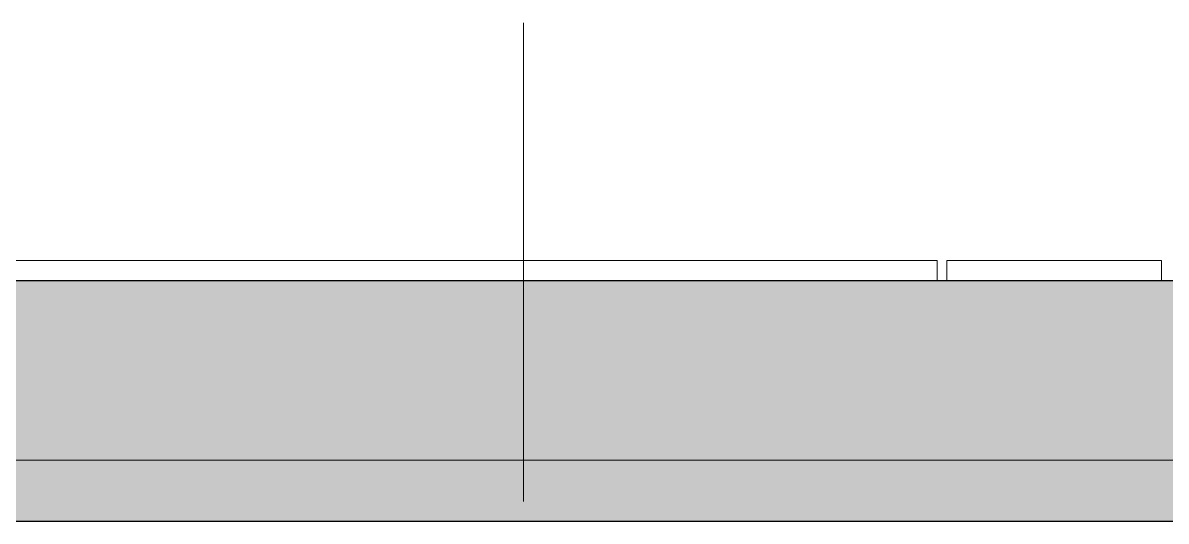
# Model space of a CAD drawing. Header units: millimetres. Extents: x 79795 to 317870, y -36033 to 97293.
# Drawn here: x 198263 to 200176, y 34245 to 35078 of the extents above; entities that cross this region are included whole.
import ezdxf

# ---------------------------------------------------------------- set-up
doc = ezdxf.new("R2010")
doc.units = ezdxf.units.MM
doc.header["$MEASUREMENT"] = 0
for name, color, linetype, lineweight in [('CSM-STL-XX-ZZ-M3-A-XXXX-00001_detached _19_04_21__rvt-1-Level 4$0$A-GLAZ', 7, 'CONTINUOUS', 9), ('CSM-STL-XX-ZZ-M3-A-XXXX-00001_detached _19_04_21__rvt-1-Level 4$0$A-GLAZ-CURT', 7, 'CONTINUOUS', 9), ('CSM-STL-XX-ZZ-M3-A-XXXX-00001_detached _19_04_21__rvt-1-Level 4$0$A-WALL', 7, 'CONTINUOUS', 9), ('CSM-STL-XX-ZZ-M3-A-XXXX-00001_detached _19_04_21__rvt-1-Level 4$0$A-WALL-PATT', 7, 'CONTINUOUS', 9), ('CSM-STL-XX-ZZ-M3-A-XXXX-00001_detached _19_04_21__rvt-1-Level 4$0$I-WALL', 7, 'CONTINUOUS', 9)]:
    doc.layers.add(name, color=color, linetype=linetype, lineweight=lineweight)

msp = doc.modelspace()

# ---------------------------------------------------------------- hatches: boundary and pattern name
at = {"layer": 'CSM-STL-XX-ZZ-M3-A-XXXX-00001_detached _19_04_21__rvt-1-Level 4$0$A-WALL-PATT'}
h = msp.add_hatch(color=256, dxfattribs=at)
h.paths.add_polyline_path([(230840.8, 34347.3), (230840.8, 34647.3), (229692.8, 34647.3), (229692.8, 34347.3), (229746.4, 34347.3)], flags=0)
h.paths.add_polyline_path([(218948.8, 34347.3), (220908.8, 34347.3), (220908.8, 34647.3), (202317.8, 34647.3), (202317.8, 34347.3), (218537.2, 34347.3)], flags=0)
h.paths.add_polyline_path([(200283.7, 34347.3), (200283.7, 34647.3), (196942.8, 34647.3), (196942.8, 34347.3), (199847.5, 34347.3)], flags=0)
h.paths.add_polyline_path([(190658.8, 34347.3), (190658.8, 34647.3), (187318, 34647.3), (187318, 34347.3), (190578.9, 34347.3)], flags=0)
h.paths.add_polyline_path([(185283.8, 34347.3), (185283.8, 34647.3), (166692.8, 34647.3), (166692.8, 34347.3), (184300.1, 34347.3)], flags=0)
h.paths.add_polyline_path([(157908.8, 34347.3), (157908.8, 34647.3), (156460.8, 34647.3), (156460.8, 34347.3), (157391.2, 34347.3)], flags=0)
h = msp.add_hatch(color=256, dxfattribs=at)
h.paths.add_polyline_path([(210693.8, 34245.3), (210693.8, 34347.3), (202317.8, 34347.3), (202317.8, 34245.3), (208219.2, 34245.3)], flags=0)
h.paths.add_polyline_path([(200283.7, 34245.3), (200283.7, 34347.3), (197612, 34347.3), (197612, 34245.3), (199847.5, 34245.3)], flags=0)

# ---------------------------------------------------------------- linework, layer by layer
at = {"layer": 'CSM-STL-XX-ZZ-M3-A-XXXX-00001_detached _19_04_21__rvt-1-Level 4$0$A-GLAZ'}
msp.add_line((199100.8, 34278.3), (199100.8, 35078.3), dxfattribs=at)
at = {"layer": 'CSM-STL-XX-ZZ-M3-A-XXXX-00001_detached _19_04_21__rvt-1-Level 4$0$A-GLAZ-CURT', "lineweight": 20}
for p, q in [((199792.8, 34681.3), (197058.8, 34681.3)), ((199792.8, 34647.3), (199792.8, 34681.3)), ((200167.8, 34681.3), (199808.8, 34681.3)), ((199808.8, 34681.3), (199808.8, 34647.3)), ((200167.8, 34647.3), (200167.8, 34681.3)), ((197058.8, 34647.3), (199792.8, 34647.3)), ((199808.8, 34647.3), (200167.8, 34647.3))]:
    msp.add_line(p, q, dxfattribs=at)
at = {"layer": 'CSM-STL-XX-ZZ-M3-A-XXXX-00001_detached _19_04_21__rvt-1-Level 4$0$A-WALL', "lineweight": 30}
msp.add_line((200283.7, 34647.3), (196942.8, 34647.3), dxfattribs=at)
at = {"layer": 'CSM-STL-XX-ZZ-M3-A-XXXX-00001_detached _19_04_21__rvt-1-Level 4$0$A-WALL'}
msp.add_line((197612, 34347.3), (200283.7, 34347.3), dxfattribs=at)
at = {"layer": 'CSM-STL-XX-ZZ-M3-A-XXXX-00001_detached _19_04_21__rvt-1-Level 4$0$I-WALL'}
msp.add_line((200283.7, 34347.3), (197612, 34347.3), dxfattribs=at)
at = {"layer": 'CSM-STL-XX-ZZ-M3-A-XXXX-00001_detached _19_04_21__rvt-1-Level 4$0$I-WALL', "lineweight": 30}
msp.add_line((197612, 34245.3), (200283.7, 34245.3), dxfattribs=at)

doc.saveas('drawing.dxf')
